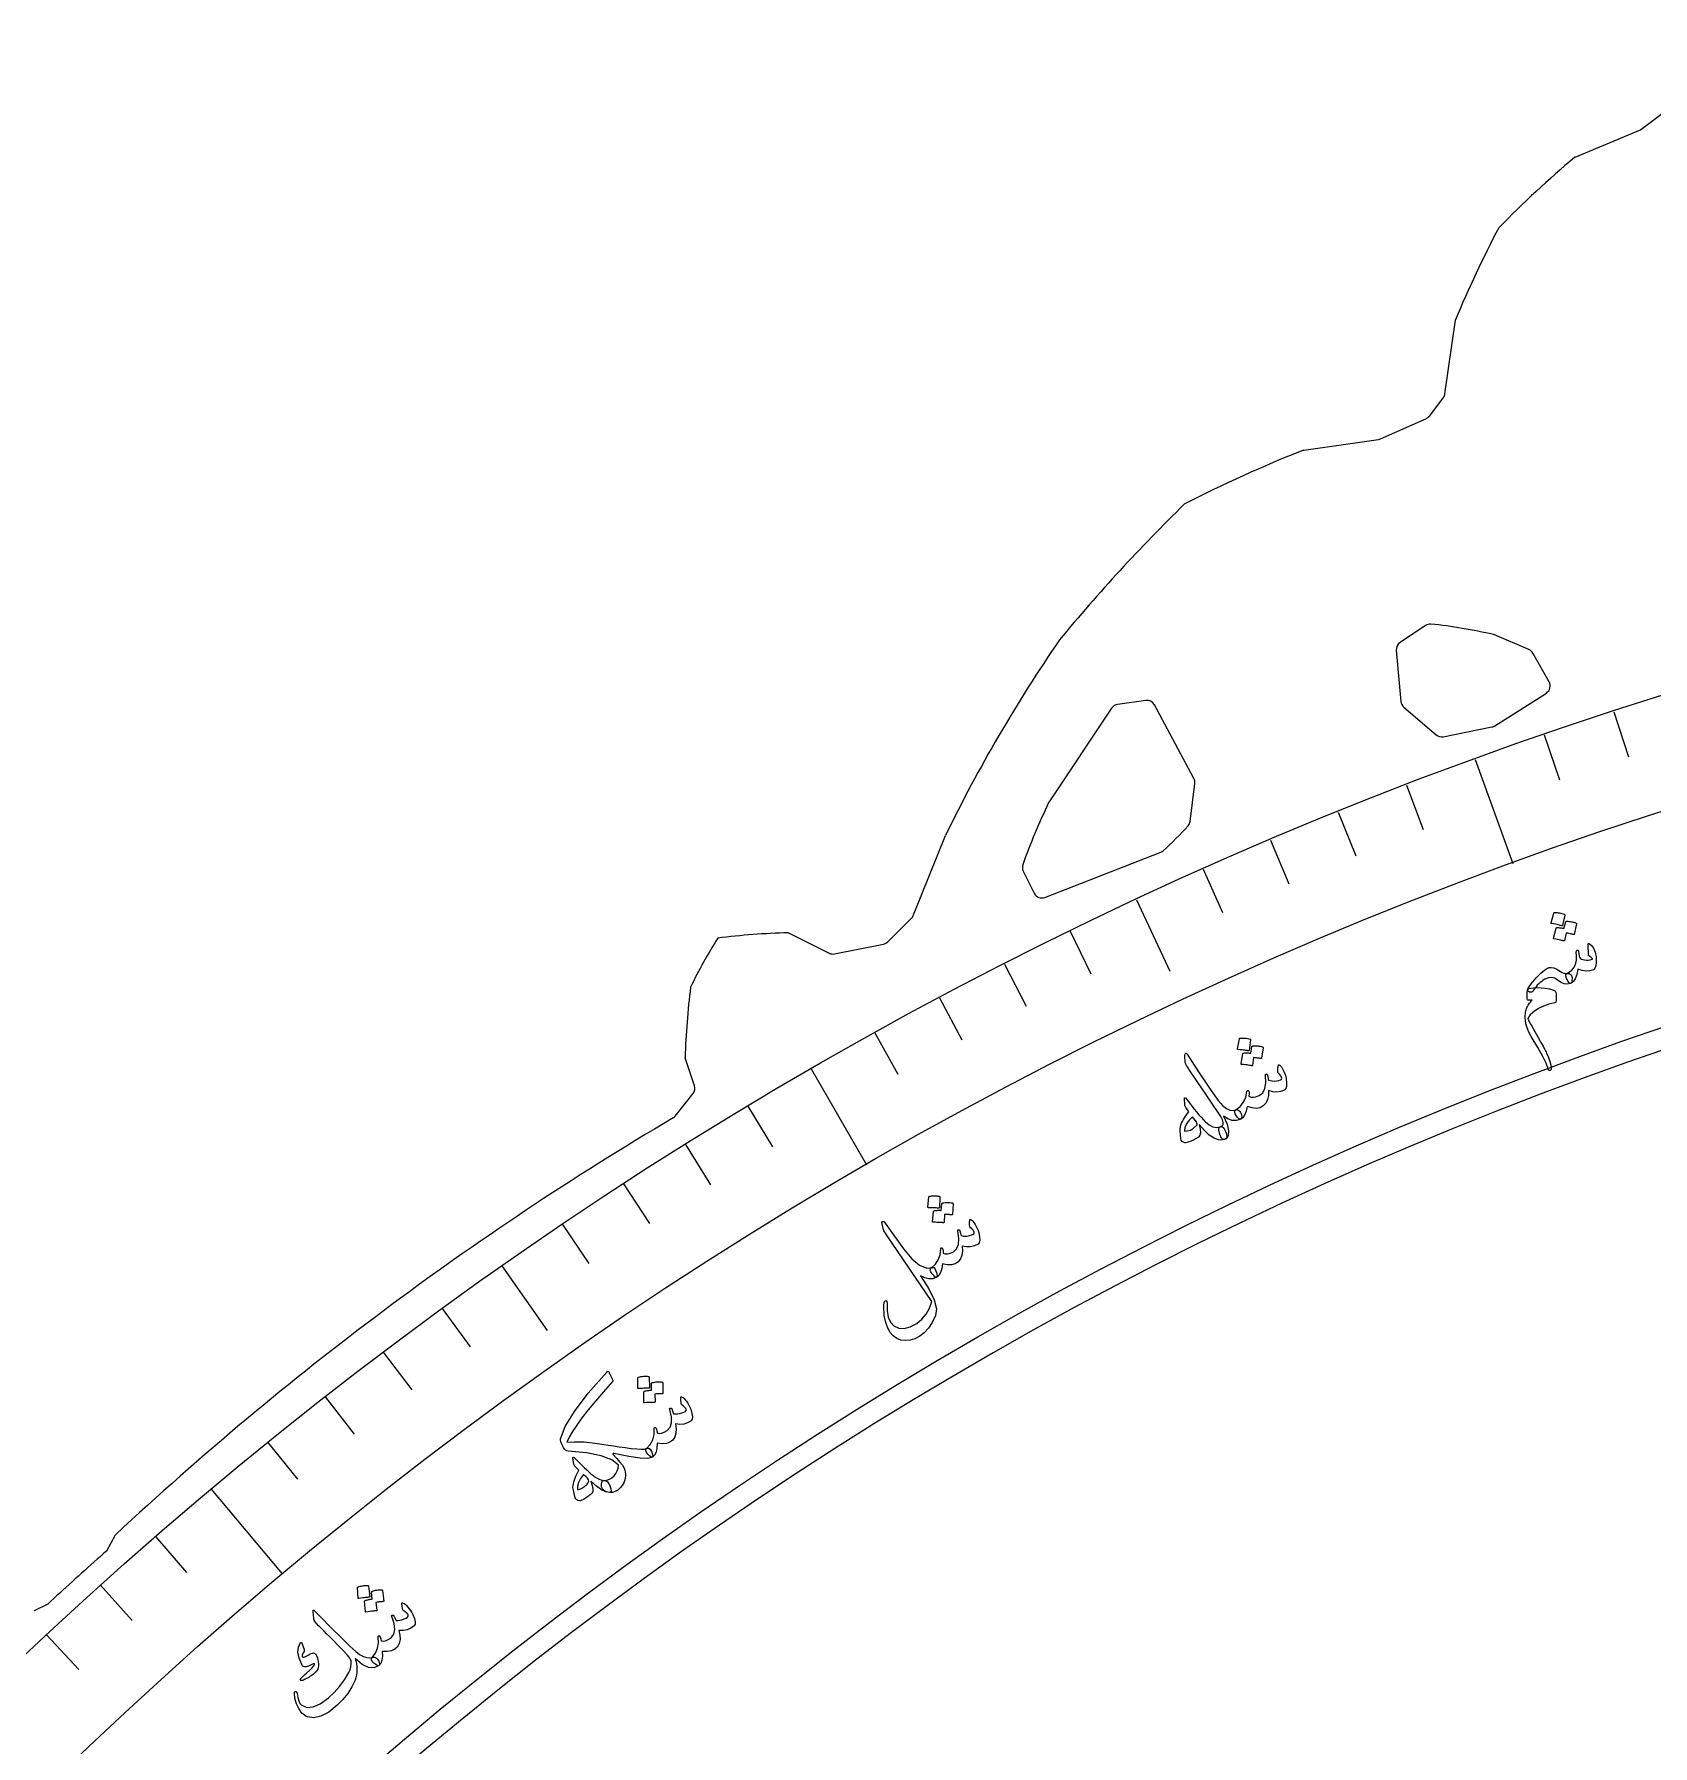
# Model space of a CAD drawing. Header units: millimetres. Extents: x -75 to 75, y -75 to 98.
# Drawn here: x -51.1 to -22.37, y 52.6 to 83 of the extents above; entities that cross this region are included whole.
import ezdxf

# ---------------------------------------------------------------- set-up
doc = ezdxf.new("R2010")
doc.units = ezdxf.units.MM
for name, color, linetype in [('CUT_INNER', 6, 'Continuous'), ('CUT_OUTER', 1, 'Continuous'), ('ENGRAVE', 7, 'Continuous'), ('ENGRAVE_FINE', 8, 'Continuous'), ('TEXT', 5, 'Continuous')]:
    doc.layers.add(name, color=color, linetype=linetype)

msp = doc.modelspace()

# ---------------------------------------------------------------- linework, layer by layer
at = {"layer": 'CUT_INNER'}
for points in [[(-26.3991, 72.4973), (-26.8531, 72.1943)], [(-26.9192, 72.056), (-26.8367, 71.1464)], [(-24.5653, 72.0686), (-25.1767, 72.3304), (-25.1936, 72.3365)], [(-24.2051, 71.4986), (-24.494, 72.005)], [(-31.3663, 71.1669), (-31.8701, 71.0952)], [(-25.1696, 70.7153), (-24.2548, 71.2977)], [(-31.9737, 71.0299), (-33.0842, 69.3638), (-33.0916, 69.3514)], [(-30.5137, 69.7793), (-31.2128, 71.0891)], [(-26.785, 71.0461), (-26.2124, 70.5551)], [(-26.0854, 70.5218), (-25.2207, 70.6948)], [(-30.5816, 69.0173), (-30.4972, 69.69)], [(-33.1574, 67.6677), (-31.0987, 68.4733)], [(-33.5431, 68.1346), (-33.3462, 67.7404)]]:
    msp.add_lwpolyline(points, dxfattribs=at)
for centre, radius, start, end in [((-26.3158, 72.3725), 0.15, 85.93602, 123.7244), ((-27.283, 63.2484), 9.3251, 77.05231, 83.98149), ((-26.7698, 72.0695), 0.15, 123.7244, 185.17979), ((-24.6243, 71.9307), 0.15, 29.71055, 66.8168), ((-24.3354, 71.4243), 0.15, 302.48432, 29.71055), ((-31.3451, 71.0184), 0.15, 28.09101, 98.10333), ((-26.6874, 71.16), 0.15, 185.17979, 229.38296), ((-31.8489, 70.9467), 0.15, 98.10333, 146.31565), ((-26.1148, 70.6689), 0.15, 229.38296, 281.30993), ((-25.2502, 70.8418), 0.15, 281.30993, 302.48432), ((-30.646, 69.7087), 0.15, 352.84755, 28.09101), ((-22.0188, 64.0894), 12.2595, 154.58215, 160.18166), ((-30.7304, 69.036), 0.15, 320.40679, 352.84755), ((-35.0482, 72.9316), 5.9653, 311.97228, 318.00416), ((0.0001, -0.0002), 68.6249, 92.275813, 359.648624), ((-31.1534, 68.613), 0.15, 291.37208, 309.09302), ((-33.4089, 68.2016), 0.15, 162.84417, 206.53532), ((-33.212, 67.8074), 0.15, 206.53532, 291.37208)]:
    msp.add_arc(centre, radius, start, end, dxfattribs=at)
at = {"layer": 'CUT_OUTER'}
for points in [[(-22.578, 81.3067), (-20.3227, 82.9981)], [(-23.7487, 80.8139), (-23.7457, 80.8153), (-22.6103, 81.2883)], [(-26.0548, 76.6138), (-25.868, 77.9206), (-25.8673, 77.9242)], [(-26.3263, 76.2214), (-26.0834, 76.545)], [(-27.197, 75.814), (-26.3854, 76.1744)], [(-28.5645, 75.6126), (-28.561, 75.6133), (-27.2366, 75.8026)], [(-35.4891, 67.3576), (-34.9243, 68.7684)], [(-35.9499, 66.8796), (-35.5223, 67.3072)], [(-37.7153, 67.0401), (-37.7122, 67.0387), (-36.9911, 66.6778)], [(-36.8945, 66.6649), (-36.0265, 66.8386)], [(-39.3791, 64.324), (-39.5448, 64.8212), (-39.5458, 64.8248)], [(-39.7242, 63.7832), (-39.4043, 64.1828)], [(-49.8178, 56.0637), (-49.6614, 56.3452), (-49.6596, 56.3481)], [(-51.1041, 54.9996), (-51.1008, 55.0015), (-50.8554, 55.1242), (-50.707, 55.2612)]]:
    msp.add_lwpolyline(points, dxfattribs=at)
for centre, radius, start, end in [((-22.668, 81.4268), 0.15, 292.61722, 306.86692), ((-11.3827, 66.1403), 19.1893, 130.1221, 135.61771), ((-9.0145, 70.9996), 18.22, 151.96861, 157.66281), ((-26.2033, 76.6351), 0.15, 323.09445, 351.86544), ((-26.4463, 76.3115), 0.15, 293.94868, 323.09445), ((-27.2578, 75.951), 0.15, 278.13456, 293.94868), ((-20.0304, 54.0163), 23.2213, 111.56208, 117.30842), ((-9.509, 52.9467), 30.3215, 134.29449, 140.48079), ((-10.3854, 56.7875), 27.3075, 145.53372, 153.97648), ((-35.6283, 67.4133), 0.15, 315, 338.1832), ((-31.1755, 62.0491), 9.2017, 147.86727, 154.04454), ((-37.364, 54.3412), 12.7038, 91.58458, 97.25205), ((-36.056, 66.9857), 0.15, 281.31851, 315), ((-36.9239, 66.8119), 0.15, 243.41264, 281.31851), ((-26.9993, 64.4843), 12.5511, 172.71231, 178.44559), ((-39.5214, 64.2765), 0.15, 321.31843, 18.43495), ((-10.7467, 14.6315), 57.0482, 120.56676, 133.00846), ((-39.8413, 63.8769), 0.15, 303.69388, 321.31843), ((-2.7436, 3.0085), 70.9283, 131.581618, 132.549153)]:
    msp.add_arc(centre, radius, start, end, dxfattribs=at)
at = {"layer": 'ENGRAVE'}
for points in [[(-25.5207, 70.1175), (-24.8491, 68.2724)], [(-31.5347, 67.6264), (-30.942, 66.3553)], [(-37.3088, 64.6207), (-36.327, 62.9202)], [(-42.7988, 61.1231), (-41.9944, 59.9742)], [(-47.9632, 57.1603), (-46.7011, 55.6562)]]:
    msp.add_lwpolyline(points, dxfattribs=at)
for radius in [74.6175, 72.654, 69.0075]:
    msp.add_circle((0, 0), radius, dxfattribs=at)
at = {"layer": 'ENGRAVE_FINE'}
for points in [[(-23.0581, 70.9655), (-22.798, 70.1651)], [(-24.2931, 70.5522), (-24.0191, 69.7566)], [(-26.7405, 69.6614), (-26.439, 68.8758)], [(-27.9522, 69.1841), (-27.637, 68.4039)], [(-29.1554, 68.6858), (-28.8266, 67.9112)], [(-30.3497, 68.1665), (-30.0074, 67.3977)], [(-32.7102, 67.0658), (-32.3413, 66.3094)], [(-33.8756, 66.4847), (-33.4936, 65.7349)], [(-35.0308, 65.8833), (-34.6357, 65.1403)], [(-36.1753, 65.2619), (-35.7673, 64.5259)], [(-38.4309, 63.9597), (-37.9974, 63.2384)], [(-39.5413, 63.2792), (-39.0953, 62.5656)], [(-40.6396, 62.5795), (-40.1813, 61.8738)], [(-41.7256, 61.8607), (-41.255, 61.1631)], [(-43.8591, 60.3668), (-43.3644, 59.686)], [(-44.9059, 59.5922), (-44.3995, 58.9201)], [(-45.9391, 58.7994), (-45.421, 58.1363)], [(-46.9583, 57.9887), (-46.4287, 57.3347)], [(-48.9535, 56.3145), (-48.4014, 55.6795)], [(-49.9289, 55.4516), (-49.3658, 54.8263)], [(-50.889, 54.5718), (-50.3151, 53.9564)]]:
    msp.add_lwpolyline(points, dxfattribs=at)
at = {"layer": 'TEXT'}
for points in [[(-24.1224, 67.3905), (-24.1208, 67.3939), (-24.1179, 67.3966), (-24.1135, 67.3987), (-24.1079, 67.4002), (-24.0856, 67.4), (-24.0636, 67.3988), (-24.0421, 67.3966), (-24.0209, 67.3934), (-23.9999, 67.3892), (-23.9789, 67.3839), (-23.9579, 67.3774), (-23.937, 67.3698), (-23.9313, 67.3664), (-23.9277, 67.3626), (-23.9261, 67.3582), (-23.9267, 67.3535), (-23.969, 67.1692), (-23.9715, 67.1652), (-23.9759, 67.1634), (-23.9822, 67.1636), (-23.9904, 67.166), (-23.9974, 67.1679), (-24.0083, 67.1707), (-24.0233, 67.1743), (-24.0421, 67.1787), (-24.0652, 67.1838), (-24.0927, 67.1895), (-24.1246, 67.1959), (-24.1611, 67.2029), (-24.1661, 67.2044), (-24.1692, 67.2066), (-24.1702, 67.2096), (-24.1693, 67.2133)], [(-23.9113, 67.2343), (-23.9097, 67.2376), (-23.9067, 67.2403), (-23.9024, 67.2424), (-23.8968, 67.2439), (-23.8745, 67.2436), (-23.8527, 67.2423), (-23.8312, 67.24), (-23.81, 67.2368), (-23.7891, 67.2326), (-23.7682, 67.2272), (-23.7473, 67.2206), (-23.7264, 67.213), (-23.7219, 67.21), (-23.719, 67.2062), (-23.7177, 67.2015), (-23.7181, 67.1959), (-23.7605, 67.0118), (-23.7625, 67.0089), (-23.7663, 67.0075), (-23.7721, 67.0077), (-23.7798, 67.0094), (-23.785, 67.0106), (-23.793, 67.0125), (-23.8039, 67.015), (-23.8177, 67.0182), (-23.8343, 67.0219), (-23.8538, 67.026), (-23.876, 67.0304), (-23.9011, 67.0353), (-23.9311, 66.8998), (-23.9336, 66.8959), (-23.938, 66.894), (-23.9443, 66.8943), (-23.9524, 66.8967), (-23.9594, 66.8986), (-23.9703, 66.9014), (-23.9852, 66.905), (-24.004, 66.9094), (-24.027, 66.9145), (-24.0544, 66.9202), (-24.0863, 66.9266), (-24.1226, 66.9336), (-24.1267, 66.9354), (-24.1292, 66.9379), (-24.1299, 66.941), (-24.1288, 66.9447), (-24.0825, 67.1219), (-24.0809, 67.1253), (-24.0779, 67.128), (-24.0736, 67.1301), (-24.0679, 67.1316), (-24.0522, 67.1314), (-24.0365, 67.1308), (-24.0208, 67.1299), (-24.005, 67.1285), (-23.9894, 67.1265), (-23.9739, 67.1237), (-23.9585, 67.1202), (-23.9433, 67.116)], [(-23.5099, 66.8334), (-23.5094, 66.8424), (-23.5067, 66.8478), (-23.5018, 66.8495), (-23.4949, 66.8475), (-23.451, 66.8154), (-23.4159, 66.7652), (-23.3894, 66.697), (-23.3716, 66.6107), (-23.3682, 66.572), (-23.3677, 66.5348), (-23.3703, 66.499), (-23.3758, 66.4647), (-23.3839, 66.4334), (-23.3928, 66.4092), (-23.4027, 66.3923), (-23.4133, 66.3826), (-23.4802, 66.3609), (-23.549, 66.3557), (-23.6198, 66.367), (-23.6927, 66.3947), (-23.712, 66.2972), (-23.7408, 66.2221), (-23.7793, 66.1695), (-23.8274, 66.1392), (-23.8358, 66.1391), (-23.8454, 66.1444), (-23.856, 66.1552), (-23.8679, 66.1714), (-23.8965, 66.2259), (-23.91, 66.2683), (-23.9083, 66.2986), (-23.8914, 66.3168), (-23.8426, 66.3445), (-23.8021, 66.3762), (-23.77, 66.4118), (-23.7462, 66.4513), (-23.73, 66.4982), (-23.7206, 66.5557), (-23.718, 66.6238), (-23.7223, 66.7026), (-23.7216, 66.7125), (-23.7184, 66.7201), (-23.7129, 66.7256), (-23.7048, 66.7289), (-23.6957, 66.7295), (-23.6888, 66.7262), (-23.6842, 66.7191), (-23.6818, 66.7081), (-23.676, 66.6655), (-23.6697, 66.6317), (-23.663, 66.6067), (-23.6557, 66.5905), (-23.6454, 66.5804), (-23.6289, 66.5716), (-23.6063, 66.5642), (-23.5775, 66.5581), (-23.5442, 66.5551), (-23.51, 66.5559), (-23.475, 66.5606), (-23.4392, 66.5692), (-23.4391, 66.5692), (-23.4387, 66.5693), (-23.4381, 66.5696), (-23.4372, 66.5699), (-23.4365, 66.5722), (-23.4376, 66.5758), (-23.4406, 66.5808), (-23.4455, 66.587), (-23.4532, 66.5948), (-23.465, 66.6046), (-23.4808, 66.6162), (-23.5006, 66.6298), (-23.5041, 66.6323), (-23.5066, 66.636), (-23.5082, 66.6409), (-23.5088, 66.6469)], [(-24.2096, 66.4202), (-24.1709, 66.4254), (-24.1239, 66.4162), (-24.0685, 66.3923), (-24.0049, 66.3539), (-23.9719, 66.3342), (-23.943, 66.3211), (-23.9181, 66.3146), (-23.8973, 66.3147), (-23.8473, 66.3135), (-23.8145, 66.2899), (-23.7989, 66.2439), (-23.8006, 66.1756), (-23.8039, 66.1627), (-23.8104, 66.152), (-23.8202, 66.1435), (-23.8333, 66.1371), (-23.8838, 66.1278), (-23.9374, 66.1352), (-23.994, 66.1593), (-24.0537, 66.2001), (-24.1059, 66.2323), (-24.1609, 66.2453), (-24.2186, 66.2392), (-24.2791, 66.2138), (-24.3091, 66.1961), (-24.3377, 66.1767), (-24.3649, 66.1555), (-24.3908, 66.1325), (-24.4151, 66.1079), (-24.4375, 66.0817), (-24.4581, 66.054), (-24.4768, 66.0247), (-24.4947, 66.0015), (-24.5132, 65.9877), (-24.5324, 65.9831), (-24.5523, 65.9877), (-24.5706, 65.9978), (-24.5828, 66.0083), (-24.5886, 66.0191), (-24.5882, 66.0303), (-24.5818, 66.0458), (-24.5691, 66.0676), (-24.5501, 66.0956), (-24.5248, 66.1299), (-24.4366, 66.2389), (-24.3545, 66.3236), (-24.2788, 66.384), (-24.2096, 66.4202)], [(-24.5956, 65.8708), (-24.5955, 65.9347), (-24.5931, 65.9837), (-24.5886, 66.0178), (-24.5818, 66.0371), (-24.5646, 66.0491), (-24.5321, 66.0579), (-24.4841, 66.0634), (-24.4207, 66.0656), (-24.3465, 66.0634), (-24.2727, 66.0553), (-24.1994, 66.0414), (-24.1265, 66.0217), (-24.1069, 66.013), (-24.0928, 65.9994), (-24.0842, 65.9811), (-24.081, 65.958), (-24.0798, 65.9341), (-24.079, 65.9129), (-24.0786, 65.8944), (-24.0786, 65.8785), (-24.0788, 65.8654), (-24.079, 65.8554), (-24.0792, 65.8485), (-24.0795, 65.8446), (-24.0821, 65.8262), (-24.087, 65.8123), (-24.0945, 65.8027), (-24.1044, 65.7976), (-24.2092, 65.7695), (-24.3049, 65.7344), (-24.3913, 65.6922), (-24.4683, 65.6429), (-24.5084, 65.6117), (-24.5408, 65.58), (-24.5655, 65.5478), (-24.5825, 65.5151), (-24.5813, 65.5103), (-24.5782, 65.5024), (-24.5732, 65.4915), (-24.5661, 65.4776), (-24.5571, 65.4606), (-24.5462, 65.4406), (-24.5332, 65.4175), (-24.5183, 65.3914), (-24.3712, 65.1284), (-24.3502, 65.0918), (-24.3307, 65.0576), (-24.3128, 65.0257), (-24.2965, 64.9962), (-24.2819, 64.9691), (-24.2692, 64.9445), (-24.2584, 64.9225), (-24.2495, 64.9029), (-24.2174, 64.8261), (-24.1934, 64.7543), (-24.1777, 64.6875), (-24.17, 64.6258), (-24.1715, 64.6137), (-24.1751, 64.6043), (-24.1809, 64.5978), (-24.1888, 64.5942), (-24.2009, 64.5943), (-24.2114, 64.602), (-24.2204, 64.6172), (-24.2278, 64.64), (-24.2598, 64.7237), (-24.3199, 64.8447), (-24.4084, 65.0029), (-24.5254, 65.1982), (-24.5667, 65.2763), (-24.5975, 65.3504), (-24.6178, 65.4207), (-24.6274, 65.4871), (-24.6288, 65.5181), (-24.6291, 65.5478), (-24.6283, 65.576), (-24.6265, 65.6028), (-24.6235, 65.6281), (-24.6193, 65.6517), (-24.6139, 65.6737), (-24.6073, 65.694), (-24.5986, 65.7136), (-24.5888, 65.7329), (-24.5778, 65.7516), (-24.5657, 65.77), (-24.5527, 65.7881), (-24.5388, 65.8058), (-24.5241, 65.8233), (-24.5086, 65.8406), (-24.5102, 65.8411), (-24.5123, 65.8414), (-24.5149, 65.8416), (-24.5179, 65.8416), (-24.5214, 65.8414), (-24.5255, 65.841), (-24.53, 65.8404), (-24.535, 65.8397), (-24.5397, 65.8401), (-24.5444, 65.8404), (-24.5493, 65.8405), (-24.5542, 65.8404), (-24.5592, 65.8403), (-24.5644, 65.8402), (-24.5698, 65.8402), (-24.5753, 65.8403), (-24.5843, 65.8427), (-24.5906, 65.8486), (-24.5944, 65.858), (-24.5956, 65.8708)], [(-29.7048, 65.1576), (-29.7034, 65.1611), (-29.7007, 65.164), (-29.6966, 65.1665), (-29.691, 65.1685), (-29.6688, 65.1701), (-29.6468, 65.1707), (-29.6251, 65.1703), (-29.6037, 65.169), (-29.5825, 65.1666), (-29.5611, 65.163), (-29.5397, 65.1583), (-29.5182, 65.1525), (-29.5122, 65.1496), (-29.5083, 65.1461), (-29.5064, 65.1419), (-29.5065, 65.1371), (-29.5333, 64.9499), (-29.5355, 64.9457), (-29.5397, 64.9435), (-29.546, 64.9432), (-29.5543, 64.9449), (-29.5614, 64.9463), (-29.5726, 64.9481), (-29.5878, 64.9504), (-29.6069, 64.9532), (-29.6303, 64.9564), (-29.6582, 64.9598), (-29.6906, 64.9634), (-29.7275, 64.9673), (-29.7327, 64.9684), (-29.7359, 64.9704), (-29.7372, 64.9733), (-29.7366, 64.977)], [(-30.0624, 63.4996), (-30.0685, 63.537), (-30.0681, 63.5654), (-30.061, 63.5847), (-30.0474, 63.5949), (-30.026, 63.6031), (-30.0099, 63.612), (-29.999, 63.6216), (-29.9934, 63.632), (-29.9924, 63.6685), (-30.0067, 63.7167), (-30.0363, 63.7765), (-30.0813, 63.8479), (-30.1926, 64.012), (-30.2917, 64.158), (-30.3784, 64.2861), (-30.4529, 64.3962), (-30.5151, 64.4883), (-30.5652, 64.5624), (-30.6031, 64.6184), (-30.6288, 64.6564), (-30.6445, 64.6822), (-30.6562, 64.7044), (-30.6638, 64.7229), (-30.6674, 64.7379), (-30.6718, 64.8565), (-30.6661, 64.8869), (-30.6579, 64.9019), (-30.6472, 64.9017), (-30.6339, 64.886), (-30.5087, 64.6908), (-30.3967, 64.5187), (-30.2978, 64.3698), (-30.2121, 64.2442), (-30.1396, 64.1416), (-30.0805, 64.0618), (-30.0348, 64.0049), (-30.0024, 63.9708), (-29.936, 63.9208), (-29.8746, 63.8917), (-29.818, 63.8834), (-29.7663, 63.8959), (-29.7499, 63.8996), (-29.7328, 63.8959), (-29.7152, 63.8846), (-29.6969, 63.8657), (-29.6833, 63.8467), (-29.6734, 63.8263), (-29.6672, 63.8045), (-29.6646, 63.7813), (-29.6657, 63.7605), (-29.6697, 63.7442), (-29.6767, 63.7323), (-29.6866, 63.7248), (-29.7578, 63.704), (-29.8314, 63.7069), (-29.9075, 63.7335), (-29.9863, 63.7837), (-29.9238, 63.6389), (-29.8957, 63.5238), (-29.9019, 63.4383), (-29.9424, 63.3823), (-29.9557, 63.374), (-29.9683, 63.3689), (-29.9801, 63.3671), (-29.9911, 63.3686), (-30.0035, 63.3739), (-30.0148, 63.3835), (-30.025, 63.3973), (-30.0341, 63.4155), (-30.038, 63.4264), (-30.0419, 63.4371), (-30.0458, 63.4476), (-30.0496, 63.4581), (-30.0532, 63.4685), (-30.0566, 63.4789), (-30.0596, 63.4893), (-30.0624, 63.4996)], [(-29.4812, 65.0196), (-29.4799, 65.0231), (-29.4771, 65.026), (-29.473, 65.0285), (-29.4675, 65.0304), (-29.4453, 65.032), (-29.4234, 65.0325), (-29.4018, 65.0321), (-29.3804, 65.0307), (-29.3592, 65.0282), (-29.3379, 65.0245), (-29.3165, 65.0198), (-29.2951, 65.0139), (-29.2903, 65.0113), (-29.2871, 65.0078), (-29.2855, 65.0032), (-29.2854, 64.9976), (-29.3123, 64.8106), (-29.3139, 64.8075), (-29.3177, 64.8058), (-29.3234, 64.8055), (-29.3313, 64.8066), (-29.3365, 64.8074), (-29.3447, 64.8086), (-29.3557, 64.8102), (-29.3698, 64.8122), (-29.3867, 64.8144), (-29.4064, 64.8169), (-29.4289, 64.8194), (-29.4543, 64.8222), (-29.4729, 64.6846), (-29.4751, 64.6805), (-29.4793, 64.6783), (-29.4856, 64.678), (-29.4939, 64.6797), (-29.501, 64.6811), (-29.5121, 64.6829), (-29.5272, 64.6852), (-29.5464, 64.688), (-29.5697, 64.6912), (-29.5975, 64.6946), (-29.6298, 64.6983), (-29.6666, 64.7022), (-29.6709, 64.7037), (-29.6735, 64.706), (-29.6745, 64.709), (-29.6738, 64.7128), (-29.6424, 64.8932), (-29.6411, 64.8967), (-29.6384, 64.8997), (-29.6342, 64.9021), (-29.6287, 64.9041), (-29.6131, 64.9052), (-29.5973, 64.906), (-29.5816, 64.9063), (-29.5658, 64.9063), (-29.55, 64.9056), (-29.5343, 64.9042), (-29.5187, 64.902), (-29.5032, 64.899)], [(-29.013, 64.69), (-29.0101, 64.6947), (-29.0047, 64.696), (-28.997, 64.6937), (-28.9867, 64.688), (-28.9734, 64.6764), (-28.9589, 64.6579), (-28.9433, 64.6325), (-28.9266, 64.6), (-28.9091, 64.5625), (-28.8946, 64.5247), (-28.8832, 64.4867), (-28.8748, 64.4485), (-28.8656, 64.371), (-28.8674, 64.3116), (-28.88, 64.2703), (-28.9037, 64.247), (-28.9725, 64.2207), (-29.0425, 64.2103), (-29.1137, 64.2156), (-29.186, 64.2368), (-29.1897, 64.15), (-29.2069, 64.0757), (-29.2379, 64.0139), (-29.2824, 63.9645), (-29.3383, 63.9326), (-29.404, 63.9203), (-29.4796, 63.9276), (-29.5653, 63.9545), (-29.5852, 63.8694), (-29.6123, 63.8027), (-29.6468, 63.7542), (-29.6885, 63.7239), (-29.7001, 63.7248), (-29.7162, 63.7364), (-29.7366, 63.7587), (-29.7615, 63.7917), (-29.7812, 63.8265), (-29.7889, 63.8553), (-29.7846, 63.8781), (-29.7682, 63.895), (-29.6899, 63.9556), (-29.6312, 64.0297), (-29.5919, 64.1176), (-29.5721, 64.2193), (-29.5711, 64.2248), (-29.5692, 64.2293), (-29.5666, 64.2327), (-29.5632, 64.235), (-29.5584, 64.2366), (-29.5537, 64.237), (-29.549, 64.2363), (-29.5444, 64.2344), (-29.5379, 64.2249), (-29.5341, 64.2056), (-29.5329, 64.1765), (-29.5344, 64.1374), (-29.5021, 64.1227), (-29.4611, 64.1197), (-29.4115, 64.1285), (-29.3531, 64.1491), (-29.2899, 64.1956), (-29.2506, 64.2713), (-29.2351, 64.3762), (-29.2433, 64.5102), (-29.2438, 64.517), (-29.2431, 64.5224), (-29.2411, 64.5263), (-29.2379, 64.5288), (-29.2323, 64.5308), (-29.227, 64.5314), (-29.2219, 64.5308), (-29.2172, 64.529), (-29.2126, 64.5253), (-29.209, 64.5211), (-29.2064, 64.5166), (-29.2047, 64.5116), (-29.1875, 64.4227), (-29.1562, 64.413), (-29.1214, 64.4077), (-29.0832, 64.4068), (-29.0415, 64.4104), (-29.0028, 64.4179), (-28.9754, 64.4281), (-28.9592, 64.441), (-28.9543, 64.4566), (-28.9587, 64.475), (-28.9713, 64.4983), (-28.9922, 64.5266), (-29.0213, 64.5598), (-29.0242, 64.5716), (-29.0238, 64.5972), (-29.02, 64.6367), (-29.013, 64.69)], [(-30.3049, 63.6794), (-30.2398, 63.626), (-30.1752, 63.5941), (-30.1111, 63.5837), (-30.0474, 63.5949), (-30.0296, 63.5972), (-30.012, 63.5919), (-29.9945, 63.579), (-29.9772, 63.5584), (-29.9696, 63.5468), (-29.9625, 63.5346), (-29.9557, 63.5221), (-29.9492, 63.509), (-29.9434, 63.4955), (-29.9386, 63.4816), (-29.9347, 63.4672), (-29.9317, 63.4523), (-29.9285, 63.4272), (-29.9289, 63.4073), (-29.9329, 63.3926), (-29.9405, 63.3832), (-29.9719, 63.3684), (-30.0048, 63.3598), (-30.0392, 63.3574), (-30.0751, 63.3613), (-30.1553, 63.3912), (-30.2391, 63.4465), (-30.3263, 63.527), (-30.4172, 63.6328), (-30.4012, 63.5521), (-30.397, 63.489), (-30.4047, 63.4434), (-30.4243, 63.4154), (-30.4376, 63.4059), (-30.4519, 63.3964), (-30.4672, 63.3869), (-30.4837, 63.3776), (-30.5012, 63.3683), (-30.5201, 63.3589), (-30.5403, 63.3495), (-30.5617, 63.34), (-30.6017, 63.3239), (-30.6335, 63.3135), (-30.657, 63.3088), (-30.6723, 63.3098), (-30.7016, 63.3204), (-30.7234, 63.3352), (-30.7377, 63.3542), (-30.7445, 63.3774), (-30.7531, 63.456), (-30.7574, 63.518), (-30.7574, 63.5634), (-30.7532, 63.5923), (-30.7435, 63.6234), (-30.7313, 63.6553), (-30.7164, 63.6878), (-30.6989, 63.721), (-30.6788, 63.7548), (-30.6561, 63.7893), (-30.6307, 63.8244), (-30.6027, 63.8603), (-30.6504, 63.9305), (-30.6556, 63.9391), (-30.6604, 63.9472), (-30.6648, 63.9545), (-30.6686, 63.9613), (-30.6718, 63.9674), (-30.6741, 63.9732), (-30.6754, 63.9785), (-30.6758, 63.9834), (-30.6804, 64.0905), (-30.6783, 64.1061), (-30.6701, 64.1094), (-30.6558, 64.1006), (-30.6354, 64.0795), (-30.5933, 64.0197), (-30.5513, 63.9628), (-30.5094, 63.9087), (-30.4675, 63.8575), (-30.426, 63.809), (-30.3851, 63.7632), (-30.3447, 63.72), (-30.3049, 63.6794)], [(-30.5367, 63.771), (-30.5482, 63.7605), (-30.56, 63.7493), (-30.5721, 63.7374), (-30.5843, 63.7248), (-30.5966, 63.7113), (-30.6085, 63.6964), (-30.62, 63.6802), (-30.6313, 63.6627), (-30.6421, 63.6454), (-30.6517, 63.6279), (-30.66, 63.61), (-30.667, 63.592), (-30.6726, 63.5737), (-30.6766, 63.5553), (-30.6791, 63.5368), (-30.6801, 63.5181), (-30.6277, 63.5193), (-30.5743, 63.5359), (-30.5198, 63.5678), (-30.4643, 63.6149), (-30.4577, 63.6266), (-30.4561, 63.6415), (-30.4595, 63.6595), (-30.4679, 63.6806)], [(-35.2216, 62.3484), (-35.2205, 62.352), (-35.2181, 62.3552), (-35.2142, 62.358), (-35.2088, 62.3604), (-35.1868, 62.364), (-35.165, 62.3665), (-35.1434, 62.368), (-35.1219, 62.3685), (-35.1005, 62.3679), (-35.0789, 62.3662), (-35.0572, 62.3634), (-35.0352, 62.3595), (-35.029, 62.3571), (-35.0248, 62.3539), (-35.0226, 62.3499), (-35.0223, 62.3451), (-35.0328, 62.1563), (-35.0346, 62.152), (-35.0386, 62.1494), (-35.0448, 62.1486), (-35.0533, 62.1495), (-35.0605, 62.1503), (-35.0718, 62.1511), (-35.0871, 62.1521), (-35.1064, 62.1533), (-35.13, 62.1544), (-35.1581, 62.1554), (-35.1907, 62.1562), (-35.2278, 62.1569), (-35.233, 62.1575), (-35.2364, 62.1592), (-35.238, 62.162), (-35.2377, 62.1658)], [(-34.9869, 62.2302), (-34.9859, 62.2338), (-34.9834, 62.237), (-34.9795, 62.2398), (-34.9742, 62.2422), (-34.9522, 62.2457), (-34.9305, 62.2481), (-34.9089, 62.2496), (-34.8875, 62.25), (-34.8661, 62.2493), (-34.8446, 62.2476), (-34.8229, 62.2447), (-34.801, 62.2407), (-34.796, 62.2385), (-34.7925, 62.2352), (-34.7905, 62.2308), (-34.79, 62.2252), (-34.8006, 62.0366), (-34.802, 62.0334), (-34.8055, 62.0314), (-34.8113, 62.0306), (-34.8192, 62.031), (-34.8245, 62.0313), (-34.8327, 62.0318), (-34.8439, 62.0324), (-34.858, 62.0332), (-34.875, 62.034), (-34.8949, 62.0347), (-34.9176, 62.0354), (-34.9431, 62.0359), (-34.9497, 61.8973), (-34.9515, 61.8929), (-34.9555, 61.8904), (-34.9618, 61.8896), (-34.9702, 61.8906), (-34.9774, 61.8913), (-34.9887, 61.8922), (-35.0039, 61.8932), (-35.0232, 61.8943), (-35.0467, 61.8954), (-35.0747, 61.8965), (-35.1072, 61.8973), (-35.1442, 61.898), (-35.1486, 61.8991), (-35.1515, 61.9012), (-35.1527, 61.9041), (-35.1523, 61.9079), (-35.1366, 62.0904), (-35.1356, 62.094), (-35.1331, 62.0972), (-35.1293, 62.1), (-35.1239, 62.1024), (-35.1084, 62.1049), (-35.0928, 62.1071), (-35.0771, 62.1088), (-35.0614, 62.1101), (-35.0456, 62.1108), (-35.0299, 62.1107), (-35.0141, 62.1098), (-34.9984, 62.1082)], [(-35.6684, 61.4253), (-35.5228, 61.2491), (-35.3857, 61.1358), (-35.2572, 61.0853), (-35.1371, 61.0976), (-35.1257, 61.0921), (-35.1132, 61.075), (-35.0996, 61.0466), (-35.0848, 61.0067), (-35.0744, 60.9746), (-35.0701, 60.9498), (-35.0719, 60.9325), (-35.0797, 60.9225), (-35.1466, 60.8961), (-35.2172, 60.8916), (-35.2916, 60.9091), (-35.3698, 60.9487), (-35.2207, 60.7138), (-35.1263, 60.5176), (-35.0862, 60.3602), (-35.1005, 60.2414), (-35.1612, 60.1187), (-35.2278, 60.0169), (-35.3006, 59.936), (-35.3795, 59.8759), (-35.467, 59.8304), (-35.552, 59.8035), (-35.6347, 59.7953), (-35.7151, 59.8058), (-35.7895, 59.835), (-35.8544, 59.8826), (-35.9096, 59.9489), (-35.9552, 60.0338), (-35.9737, 60.0825), (-35.989, 60.1333), (-36.0011, 60.186), (-36.0099, 60.2406), (-36.0153, 60.2972), (-36.0172, 60.3559), (-36.0155, 60.4167), (-36.0104, 60.4796), (-36.0085, 60.4872), (-36.0054, 60.4936), (-36.001, 60.499), (-35.9953, 60.5033), (-35.9899, 60.5056), (-35.9843, 60.5062), (-35.9786, 60.505), (-35.9727, 60.502), (-35.9676, 60.4973), (-35.9641, 60.4907), (-35.9623, 60.4822), (-35.962, 60.4718), (-35.9599, 60.3283), (-35.9386, 60.2117), (-35.8985, 60.1219), (-35.8396, 60.0589), (-35.7519, 60.0164), (-35.6551, 60.0094), (-35.5491, 60.038), (-35.4338, 60.102), (-35.3428, 60.1775), (-35.268, 60.2675), (-35.2094, 60.3722), (-35.167, 60.4916), (-35.9717, 61.6735), (-35.9908, 61.7018), (-36.0057, 61.7265), (-36.0163, 61.7477), (-36.0227, 61.7652), (-36.0512, 61.8942), (-36.0433, 61.9113), (-36.0311, 61.9145), (-36.0144, 61.9038), (-35.9934, 61.8793)], [(-34.492, 61.9423), (-34.4895, 61.9473), (-34.4843, 61.949), (-34.4763, 61.9474), (-34.4657, 61.9426), (-34.4513, 61.9322), (-34.4353, 61.9151), (-34.4176, 61.891), (-34.3981, 61.8601), (-34.3774, 61.8242), (-34.3598, 61.7879), (-34.3451, 61.751), (-34.3335, 61.7137), (-34.3176, 61.6373), (-34.3142, 61.5779), (-34.3233, 61.5357), (-34.3448, 61.5104), (-34.4111, 61.4783), (-34.48, 61.4618), (-34.5513, 61.461), (-34.6252, 61.4758), (-34.6214, 61.3891), (-34.6322, 61.3136), (-34.6576, 61.2493), (-34.6978, 61.1963), (-34.7506, 61.1597), (-34.815, 61.1417), (-34.891, 61.1425), (-34.9787, 61.1619), (-34.9912, 61.0754), (-35.0125, 61.0065), (-35.0426, 60.9552), (-35.0815, 60.9215), (-35.0932, 60.9214), (-35.1102, 60.9316), (-35.1325, 60.952), (-35.1601, 60.9827), (-35.1828, 61.0157), (-35.1929, 61.0437), (-35.1906, 61.0668), (-35.1757, 61.0851), (-35.103, 61.1522), (-35.0509, 61.2311), (-35.0193, 61.3221), (-35.0084, 61.4251), (-35.0078, 61.4307), (-35.0064, 61.4353), (-35.004, 61.4389), (-35.0008, 61.4415), (-34.9962, 61.4435), (-34.9916, 61.4443), (-34.9869, 61.444), (-34.9821, 61.4425), (-34.9748, 61.4337), (-34.9693, 61.4148), (-34.9656, 61.3858), (-34.9637, 61.3467), (-34.9303, 61.3349), (-34.8892, 61.3355), (-34.8405, 61.3485), (-34.7841, 61.374), (-34.7252, 61.4259), (-34.6926, 61.5047), (-34.6862, 61.6105), (-34.7059, 61.7433), (-34.707, 61.7501), (-34.7067, 61.7555), (-34.7051, 61.7596), (-34.7021, 61.7623), (-34.6967, 61.7647), (-34.6915, 61.7659), (-34.6864, 61.7657), (-34.6815, 61.7642), (-34.6767, 61.761), (-34.6727, 61.7572), (-34.6697, 61.7528), (-34.6676, 61.748), (-34.6428, 61.6609), (-34.6107, 61.6539), (-34.5756, 61.6517), (-34.5375, 61.6541), (-34.4963, 61.6613), (-34.4584, 61.6721), (-34.4319, 61.6846), (-34.4169, 61.6989), (-34.4133, 61.7148), (-34.4193, 61.7328), (-34.4339, 61.755), (-34.4572, 61.7813), (-34.4891, 61.8119), (-34.4929, 61.8234), (-34.4947, 61.849), (-34.4944, 61.8886), (-34.492, 61.9423)], [(-40.9357, 59.2427), (-40.9305, 59.2457), (-40.9256, 59.2477), (-40.9208, 59.2486), (-40.9163, 59.2484), (-40.9098, 59.2467), (-40.9037, 59.2424), (-40.8982, 59.2356), (-40.8931, 59.2262), (-40.8302, 59.0937), (-40.828, 59.0871), (-40.8282, 59.0805), (-40.8306, 59.0739), (-40.8352, 59.0673), (-40.9968, 58.8871), (-41.141, 58.7197), (-41.2681, 58.5652), (-41.3781, 58.4237), (-41.4712, 58.2954), (-41.5474, 58.1805), (-41.6066, 58.0789), (-41.6491, 57.9908), (-41.5101, 58.0013), (-41.341, 57.9966), (-41.1421, 57.9764), (-40.9134, 57.9405), (-40.8186, 57.9251), (-40.7185, 57.9104), (-40.6134, 57.8963), (-40.5031, 57.8828), (-40.4017, 57.8726), (-40.3232, 57.8684), (-40.2674, 57.8703), (-40.2345, 57.8783), (-40.1998, 57.8852), (-40.1699, 57.8696), (-40.1447, 57.8315), (-40.1243, 57.771), (-40.1209, 57.7533), (-40.1201, 57.7394), (-40.1221, 57.7294), (-40.1267, 57.7233), (-40.206, 57.7023), (-40.3463, 57.707), (-40.5479, 57.7371), (-40.8111, 57.792), (-40.8235, 57.7907), (-40.8306, 57.7878), (-40.8323, 57.7832), (-40.8287, 57.7769), (-40.7606, 57.7046), (-40.7048, 57.6397), (-40.6613, 57.5822), (-40.6301, 57.532), (-40.6171, 57.4945), (-40.6089, 57.4577), (-40.6054, 57.4218), (-40.6066, 57.3868), (-40.617, 57.3263), (-40.6356, 57.2717), (-40.6626, 57.2231), (-40.6979, 57.1805), (-40.7433, 57.1408), (-40.7893, 57.1141), (-40.836, 57.1003), (-40.8834, 57.0997), (-40.9416, 57.1113), (-40.9853, 57.1318), (-41.0145, 57.161), (-41.0291, 57.1991), (-41.0334, 57.2473), (-41.0268, 57.282), (-41.0093, 57.3033), (-40.9808, 57.3111), (-40.9344, 57.3177), (-40.8904, 57.3338), (-40.8487, 57.3594), (-40.8094, 57.3947), (-40.7756, 57.4367), (-40.7507, 57.4827), (-40.7346, 57.5326), (-40.7275, 57.5865), (-40.8486, 57.6783), (-41.0377, 57.7503), (-41.2952, 57.802), (-41.6214, 57.8325), (-41.6481, 57.8377), (-41.6713, 57.8502), (-41.691, 57.8701), (-41.7072, 57.8974), (-41.7339, 57.9544), (-41.752, 57.9995), (-41.7615, 58.0327), (-41.7625, 58.054), (-41.6764, 58.2689), (-41.5114, 58.5382), (-41.2662, 58.8613), (-40.9398, 59.2373), (-40.939, 59.2379), (-40.9384, 59.2386), (-40.938, 59.2393), (-40.9377, 59.24), (-40.9375, 59.2407), (-40.9371, 59.2414), (-40.9365, 59.242), (-40.9357, 59.2427)], [(-40.3857, 59.1344), (-40.385, 59.1381), (-40.3828, 59.1415), (-40.3791, 59.1446), (-40.374, 59.1475), (-40.3524, 59.1529), (-40.3308, 59.1572), (-40.3094, 59.1606), (-40.2881, 59.1629), (-40.2667, 59.1641), (-40.245, 59.1643), (-40.2231, 59.1633), (-40.201, 59.1613), (-40.1946, 59.1594), (-40.1901, 59.1566), (-40.1875, 59.1528), (-40.1868, 59.148), (-40.1813, 58.959), (-40.1827, 58.9545), (-40.1865, 58.9516), (-40.1926, 58.9503), (-40.2011, 58.9506), (-40.2084, 58.9507), (-40.2197, 58.9506), (-40.2351, 58.9503), (-40.2544, 58.9497), (-40.278, 58.9489), (-40.3061, 58.9475), (-40.3386, 58.9455), (-40.3756, 58.9431), (-40.3809, 58.9433), (-40.3844, 58.9447), (-40.3862, 58.9473), (-40.3863, 58.9511)], [(-40.1419, 59.0366), (-40.1411, 59.0403), (-40.139, 59.0436), (-40.1353, 59.0467), (-40.1302, 59.0496), (-40.1086, 59.0549), (-40.0871, 59.0592), (-40.0657, 59.0625), (-40.0445, 59.0647), (-40.0231, 59.0659), (-40.0015, 59.0659), (-39.9796, 59.0649), (-39.9575, 59.0628), (-39.9524, 59.061), (-39.9486, 59.0581), (-39.9462, 59.0538), (-39.9452, 59.0483), (-39.9397, 58.8595), (-39.9409, 58.8562), (-39.9442, 58.8539), (-39.9499, 58.8526), (-39.9578, 58.8523), (-39.9631, 58.8522), (-39.9713, 58.852), (-39.9825, 58.8516), (-39.9967, 58.8512), (-40.0137, 58.8506), (-40.0335, 58.8496), (-40.0562, 58.8483), (-40.0817, 58.8467), (-40.0766, 58.708), (-40.078, 58.7035), (-40.0817, 58.7006), (-40.0879, 58.6993), (-40.0963, 58.6995), (-40.1036, 58.6997), (-40.1149, 58.6996), (-40.1302, 58.6993), (-40.1495, 58.6988), (-40.173, 58.6979), (-40.201, 58.6966), (-40.2335, 58.6947), (-40.2704, 58.6922), (-40.2749, 58.693), (-40.2779, 58.6947), (-40.2793, 58.6976), (-40.2793, 58.7014), (-40.2791, 58.8846), (-40.2784, 58.8882), (-40.2763, 58.8916), (-40.2726, 58.8947), (-40.2675, 58.8976), (-40.2523, 58.9014), (-40.2369, 58.9049), (-40.2214, 58.9079), (-40.2058, 58.9105), (-40.1902, 58.9126), (-40.1745, 58.9138), (-40.1587, 58.9143), (-40.143, 58.9141)], [(-39.6243, 58.7917), (-39.6222, 58.7969), (-39.6172, 58.799), (-39.6091, 58.7981), (-39.5981, 58.7942), (-39.5829, 58.7851), (-39.5655, 58.7694), (-39.5458, 58.7469), (-39.5238, 58.7178), (-39.5001, 58.6838), (-39.4794, 58.649), (-39.4617, 58.6135), (-39.4469, 58.5773), (-39.4247, 58.5026), (-39.4162, 58.4437), (-39.4217, 58.4008), (-39.441, 58.3739), (-39.5043, 58.3362), (-39.5715, 58.314), (-39.6425, 58.3071), (-39.7174, 58.3156), (-39.7062, 58.2295), (-39.7106, 58.1533), (-39.7305, 58.0872), (-39.766, 58.0309), (-39.8156, 57.9899), (-39.8782, 57.9666), (-39.954, 57.9609), (-40.043, 57.9728), (-40.0481, 57.8856), (-40.0635, 57.8151), (-40.0891, 57.7615), (-40.125, 57.7245), (-40.1367, 57.7235), (-40.1545, 57.7322), (-40.1784, 57.7506), (-40.2086, 57.7788), (-40.2339, 57.8098), (-40.2464, 57.8369), (-40.246, 57.8601), (-40.2328, 57.8795), (-40.166, 57.9525), (-40.1208, 58.0357), (-40.0971, 58.129), (-40.0949, 58.2325), (-40.0948, 58.2382), (-40.0938, 58.2429), (-40.0917, 58.2467), (-40.0888, 58.2495), (-40.0844, 58.2519), (-40.0798, 58.2531), (-40.0751, 58.2532), (-40.0702, 58.2521), (-40.0622, 58.2439), (-40.0551, 58.2256), (-40.049, 58.197), (-40.0438, 58.1582), (-40.0094, 58.1492), (-39.9686, 58.1533), (-39.9211, 58.1705), (-39.8671, 58.2007), (-39.8128, 58.2574), (-39.787, 58.3386), (-39.7896, 58.4446), (-39.8206, 58.5753), (-39.8222, 58.5819), (-39.8224, 58.5873), (-39.8211, 58.5915), (-39.8184, 58.5945), (-39.8132, 58.5974), (-39.8081, 58.599), (-39.803, 58.5992), (-39.798, 58.5982), (-39.7929, 58.5953), (-39.7886, 58.5919), (-39.7853, 58.5878), (-39.7828, 58.5832), (-39.7506, 58.4985), (-39.7181, 58.4943), (-39.6829, 58.495), (-39.6451, 58.5007), (-39.6047, 58.5113), (-39.5678, 58.5253), (-39.5425, 58.5401), (-39.5288, 58.5555), (-39.5266, 58.5717), (-39.5341, 58.5891), (-39.5505, 58.61), (-39.5759, 58.6343), (-39.6103, 58.662), (-39.6151, 58.6731), (-39.6191, 58.6984), (-39.6221, 58.738), (-39.6243, 58.7917)], [(-40.9779, 57.3106), (-40.9506, 57.3045), (-40.9255, 57.2868), (-40.9028, 57.2574), (-40.8823, 57.2165), (-40.8651, 57.1664), (-40.8593, 57.1304), (-40.8648, 57.1086), (-40.8817, 57.1009), (-40.9526, 57.1115), (-41.0329, 57.148), (-41.1225, 57.2103), (-41.2215, 57.2985), (-41.1957, 57.2234), (-41.183, 57.1634), (-41.1833, 57.1186), (-41.1968, 57.0888), (-41.2075, 57.0777), (-41.2196, 57.0665), (-41.2332, 57.0552), (-41.2481, 57.0439), (-41.2642, 57.0325), (-41.2812, 57.0206), (-41.2991, 57.0085), (-41.3179, 56.996), (-41.3522, 56.9758), (-41.3806, 56.9615), (-41.403, 56.9532), (-41.4193, 56.9509), (-41.4491, 56.9576), (-41.4724, 56.9687), (-41.4892, 56.9842), (-41.4995, 57.0041), (-41.5189, 57.0811), (-41.5317, 57.1428), (-41.5379, 57.1892), (-41.5375, 57.2203), (-41.5312, 57.254), (-41.5231, 57.2877), (-41.5133, 57.3214), (-41.5016, 57.3551), (-41.488, 57.389), (-41.4723, 57.4235), (-41.4545, 57.4584), (-41.4347, 57.4939), (-41.4911, 57.5542), (-41.5026, 57.5666), (-41.5115, 57.5789), (-41.5175, 57.5908), (-41.5208, 57.6026), (-41.54, 57.705), (-41.5393, 57.7199), (-41.5319, 57.7244), (-41.5177, 57.7187), (-41.4967, 57.7026), (-41.4396, 57.6444), (-41.3869, 57.5913), (-41.3385, 57.5434), (-41.2944, 57.5005), (-41.2546, 57.463), (-41.2188, 57.4312), (-41.1871, 57.405), (-41.1594, 57.3844), (-41.1096, 57.3532), (-41.0628, 57.3304), (-41.0189, 57.3163), (-40.9779, 57.3106)], [(-41.3534, 57.4207), (-41.4048, 57.3464), (-41.4394, 57.2771), (-41.4571, 57.2128), (-41.458, 57.1536), (-41.439, 57.1544), (-41.4176, 57.1595), (-41.3939, 57.1689), (-41.3678, 57.1826), (-41.3537, 57.1919), (-41.34, 57.2018), (-41.3265, 57.2122), (-41.3132, 57.2233), (-41.3004, 57.2352), (-41.2882, 57.2482), (-41.2766, 57.2621), (-41.2655, 57.2771), (-41.2568, 57.2999), (-41.2615, 57.3253), (-41.2797, 57.3532), (-41.3113, 57.3838), (-41.3274, 57.3967), (-41.3398, 57.4072), (-41.3485, 57.4152), (-41.3534, 57.4207)], [(-45.367, 55.405), (-45.3666, 55.4088), (-45.3647, 55.4123), (-45.3614, 55.4158), (-45.3565, 55.4191), (-45.3354, 55.4263), (-45.3143, 55.4325), (-45.2933, 55.4377), (-45.2723, 55.4419), (-45.251, 55.445), (-45.2295, 55.447), (-45.2076, 55.4479), (-45.1853, 55.4478), (-45.1788, 55.4465), (-45.1741, 55.4441), (-45.1712, 55.4406), (-45.1701, 55.4359), (-45.1481, 55.248), (-45.1492, 55.2435), (-45.1527, 55.2402), (-45.1587, 55.2384), (-45.1672, 55.2379), (-45.1744, 55.2374), (-45.1857, 55.2363), (-45.201, 55.2346), (-45.2202, 55.2325), (-45.2436, 55.2295), (-45.2715, 55.2257), (-45.3037, 55.2209), (-45.3404, 55.2153), (-45.3457, 55.215), (-45.3493, 55.2161), (-45.3513, 55.2185), (-45.3517, 55.2223)], [(-45.1156, 55.3287), (-45.1152, 55.3325), (-45.1133, 55.336), (-45.11, 55.3394), (-45.1051, 55.3427), (-45.0841, 55.3499), (-45.063, 55.356), (-45.042, 55.3611), (-45.021, 55.3652), (-44.9998, 55.3682), (-44.9783, 55.3702), (-44.9565, 55.371), (-44.9342, 55.3708), (-44.9289, 55.3696), (-44.9249, 55.3669), (-44.9222, 55.3629), (-44.9207, 55.3575), (-44.8989, 55.1698), (-44.8997, 55.1664), (-44.9029, 55.1639), (-44.9084, 55.1621), (-44.9163, 55.1611), (-44.9215, 55.1605), (-44.9297, 55.1596), (-44.9408, 55.1583), (-44.9549, 55.1567), (-44.9718, 55.1546), (-44.9915, 55.1519), (-45.0139, 55.1486), (-45.0392, 55.1447), (-45.022, 55.007), (-45.023, 55.0025), (-45.0266, 54.9993), (-45.0325, 54.9974), (-45.041, 54.9969), (-45.0482, 54.9964), (-45.0595, 54.9953), (-45.0747, 54.9937), (-45.0939, 54.9916), (-45.1173, 54.9887), (-45.145, 54.9849), (-45.1772, 54.9802), (-45.2138, 54.9745), (-45.2183, 54.9749), (-45.2214, 54.9764), (-45.2231, 54.9791), (-45.2234, 54.9829), (-45.2392, 55.1654), (-45.2388, 55.1691), (-45.2369, 55.1727), (-45.2336, 55.1761), (-45.2287, 55.1794), (-45.2139, 55.1845), (-45.1989, 55.1893), (-45.1837, 55.1936), (-45.1684, 55.1976), (-45.153, 55.201), (-45.1374, 55.2036), (-45.1218, 55.2055), (-45.1061, 55.2066)], [(-44.5787, 55.1297), (-44.5771, 55.1351), (-44.5723, 55.1376), (-44.5642, 55.1374), (-44.5528, 55.1345), (-44.5369, 55.1268), (-44.5182, 55.1126), (-44.4966, 55.0919), (-44.4722, 55.0648), (-44.4457, 55.033), (-44.422, 55.0002), (-44.4013, 54.9663), (-44.3834, 54.9315), (-44.3548, 54.859), (-44.3413, 54.8011), (-44.3429, 54.7579), (-44.3598, 54.7294), (-44.4197, 54.6864), (-44.4847, 54.6584), (-44.5548, 54.6454), (-44.6302, 54.6473), (-44.6116, 54.5625), (-44.6093, 54.4863), (-44.6234, 54.4186), (-44.6539, 54.3595), (-44.6997, 54.3144), (-44.7601, 54.2857), (-44.8351, 54.2734), (-44.9247, 54.2775), (-44.9223, 54.1902), (-44.9315, 54.1187), (-44.9523, 54.063), (-44.9849, 54.0231), (-44.9964, 54.021), (-45.0149, 54.0281), (-45.0404, 54.0445), (-45.0729, 54.07), (-45.1008, 54.0986), (-45.1156, 54.1245), (-45.1172, 54.1477), (-45.1057, 54.1682), (-45.0455, 54.2467), (-45.0077, 54.3334), (-44.9922, 54.4285), (-44.999, 54.5318), (-44.9994, 54.5374), (-44.9988, 54.5422), (-44.9971, 54.5461), (-44.9944, 54.5492), (-44.9902, 54.552), (-44.9858, 54.5536), (-44.9811, 54.5541), (-44.9761, 54.5534), (-44.9674, 54.546), (-44.9588, 54.5283), (-44.9502, 54.5004), (-44.9416, 54.4622), (-44.9066, 54.4562), (-44.8663, 54.4639), (-44.8205, 54.4851), (-44.7693, 54.5198), (-44.7202, 54.581), (-44.7015, 54.6642), (-44.7133, 54.7696), (-44.7555, 54.8971), (-44.7577, 54.9035), (-44.7584, 54.9089), (-44.7574, 54.9132), (-44.755, 54.9164), (-44.7501, 54.9197), (-44.7451, 54.9218), (-44.7401, 54.9225), (-44.735, 54.9219), (-44.7297, 54.9194), (-44.7251, 54.9164), (-44.7214, 54.9126), (-44.7185, 54.9082), (-44.6791, 54.8267), (-44.6464, 54.8253), (-44.6114, 54.8291), (-44.5742, 54.838), (-44.5349, 54.8521), (-44.4994, 54.8693), (-44.4754, 54.8861), (-44.4631, 54.9027), (-44.4623, 54.919), (-44.4713, 54.9357), (-44.4894, 54.9551), (-44.5169, 54.9771), (-44.5535, 55.0017), (-44.5593, 55.0124), (-44.5654, 55.0373), (-44.5719, 55.0764), (-44.5787, 55.1297)], [(-46.1523, 54.9856), (-46.1531, 55.0029), (-46.1491, 55.0108), (-46.1405, 55.0094), (-46.127, 54.9986), (-46.116, 54.9876), (-46.0979, 54.9693), (-46.0729, 54.9436), (-46.0409, 54.9107), (-46.0017, 54.8705), (-45.9554, 54.8232), (-45.9019, 54.7688), (-45.8412, 54.7072), (-45.6501, 54.5155), (-45.5008, 54.3705), (-45.3931, 54.2724), (-45.3272, 54.2211), (-45.2602, 54.1863), (-45.2007, 54.1661), (-45.1487, 54.1605), (-45.1041, 54.1695), (-45.0843, 54.1751), (-45.065, 54.1748), (-45.0462, 54.1686), (-45.028, 54.1565), (-45.0115, 54.1405), (-44.998, 54.1228), (-44.9873, 54.1033), (-44.9797, 54.082), (-44.9753, 54.0618), (-44.9744, 54.0455), (-44.9771, 54.033), (-44.9833, 54.0244), (-45.0685, 53.9833), (-45.1671, 53.9906), (-45.2792, 54.0463), (-45.4049, 54.1506), (-45.393, 54.1066), (-45.3842, 54.0591), (-45.3785, 54.0079), (-45.3758, 53.9531), (-45.3772, 53.9019), (-45.3827, 53.8541), (-45.3923, 53.8096), (-45.4061, 53.7685), (-45.4649, 53.6459), (-45.5375, 53.5306), (-45.6239, 53.4225), (-45.7242, 53.3215), (-45.8752, 53.1999), (-46.0136, 53.1247), (-46.1396, 53.0959), (-46.2535, 53.1136), (-46.2823, 53.1271), (-46.3079, 53.1427), (-46.3305, 53.1602), (-46.35, 53.1798), (-46.4073, 53.2617), (-46.4488, 53.3482), (-46.4745, 53.4396), (-46.4843, 53.5356), (-46.4837, 53.5434), (-46.4817, 53.5503), (-46.4783, 53.5564), (-46.4735, 53.5616), (-46.4685, 53.5647), (-46.4631, 53.5658), (-46.4573, 53.5647), (-46.4511, 53.5616), (-46.4466, 53.5566), (-46.443, 53.5498), (-46.4403, 53.5413), (-46.4384, 53.5309), (-46.4247, 53.456), (-46.4075, 53.3967), (-46.3866, 53.353), (-46.3623, 53.3248), (-46.2665, 53.2823), (-46.1539, 53.289), (-46.0244, 53.3448), (-45.878, 53.4494), (-45.777, 53.544), (-45.6832, 53.6511), (-45.5965, 53.7707), (-45.5168, 53.9029), (-45.4949, 53.952), (-45.4806, 54.0013), (-45.4739, 54.0506), (-45.4748, 54.1001), (-45.4782, 54.1158), (-45.4867, 54.1346), (-45.5, 54.1564), (-45.5183, 54.1813), (-45.5517, 54.2211), (-45.6106, 54.2846), (-45.695, 54.3719), (-45.8049, 54.483), (-45.8626, 54.5409), (-45.9125, 54.5908), (-45.9545, 54.6329), (-45.9886, 54.667), (-46.015, 54.6933), (-46.0339, 54.7121), (-46.0452, 54.7234), (-46.049, 54.7272), (-46.0872, 54.7666), (-46.1152, 54.8017), (-46.1328, 54.8324), (-46.1402, 54.8587)], [(-46.3761, 54.4337), (-46.3727, 54.4359), (-46.3691, 54.4369), (-46.3652, 54.4368), (-46.361, 54.4356), (-46.3582, 54.4336), (-46.3558, 54.4311), (-46.3535, 54.428), (-46.3515, 54.4244), (-46.3132, 54.3109), (-46.31, 54.2988), (-46.3088, 54.2886), (-46.3094, 54.2801), (-46.3119, 54.2735), (-46.3273, 54.2505), (-46.3381, 54.2283), (-46.3443, 54.207), (-46.346, 54.1864), (-46.3433, 54.1787), (-46.335, 54.1751), (-46.3211, 54.1756), (-46.3017, 54.1801), (-46.2901, 54.1847), (-46.2783, 54.1897), (-46.2664, 54.1952), (-46.2544, 54.2012), (-46.2421, 54.2077), (-46.2295, 54.2148), (-46.2166, 54.2226), (-46.2033, 54.2309), (-46.1481, 54.2488), (-46.1056, 54.2253), (-46.0757, 54.1604), (-46.0583, 54.0542), (-46.0579, 54.0185), (-46.0611, 53.9877), (-46.0678, 53.9618), (-46.0779, 53.9409), (-46.0926, 53.922), (-46.1159, 53.8995), (-46.1479, 53.8733), (-46.1885, 53.8435), (-46.2096, 53.8287), (-46.2302, 53.8153), (-46.2503, 53.8034), (-46.2699, 53.7929), (-46.2888, 53.7836), (-46.3067, 53.7751), (-46.3236, 53.7675), (-46.3395, 53.7607), (-46.3508, 53.7584), (-46.3605, 53.7585), (-46.3685, 53.7611), (-46.3748, 53.7662), (-46.3792, 53.7733), (-46.3801, 53.7804), (-46.3774, 53.7874), (-46.3712, 53.7943), (-46.3502, 53.8149), (-46.3261, 53.838), (-46.2988, 53.8634), (-46.2683, 53.8911), (-46.2113, 53.9429), (-46.1687, 53.9855), (-46.1403, 54.0188), (-46.1263, 54.043), (-46.1253, 54.0471), (-46.1261, 54.0508), (-46.1285, 54.0541), (-46.1327, 54.0569), (-46.136, 54.058), (-46.1404, 54.0579), (-46.1458, 54.0565), (-46.1523, 54.0539), (-46.2083, 54.0254), (-46.2325, 54.0143), (-46.2553, 54.0072), (-46.2766, 54.0042), (-46.2965, 54.0051), (-46.3162, 54.0092), (-46.3325, 54.017), (-46.3453, 54.0285), (-46.3546, 54.0437), (-46.4025, 54.1588), (-46.422, 54.2621), (-46.4132, 54.3538), (-46.3761, 54.4337)]]:
    msp.add_lwpolyline(points, close=True, dxfattribs=at)

doc.saveas('drawing.dxf')
